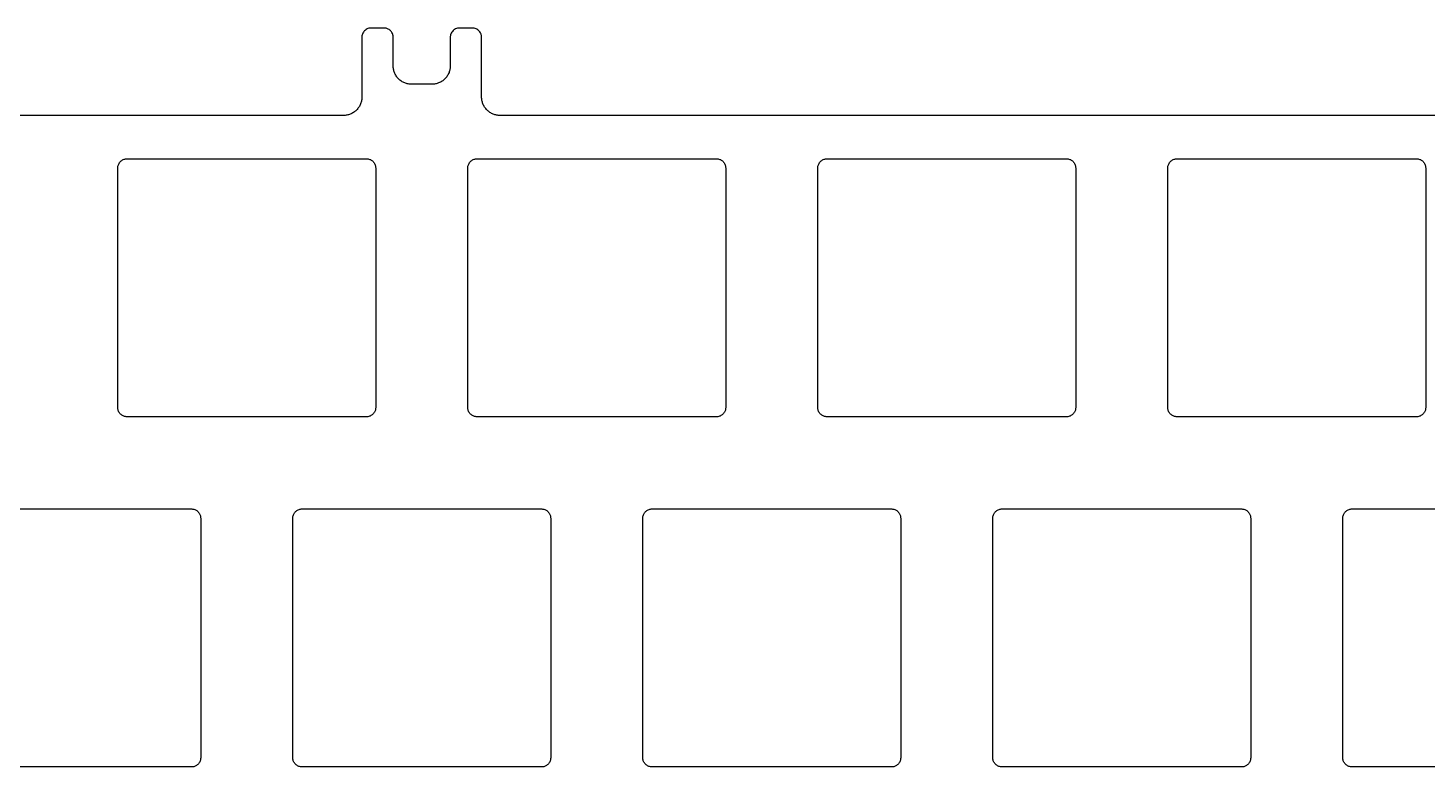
# Model space of a CAD drawing. Header units: millimetres. Extents: x 671 to 956, y -607 to -503.
# Drawn here: x 744.5 to 820.5, y -543.2 to -503.1 of the extents above; entities that cross this region are included whole.
import ezdxf

# ---------------------------------------------------------------- set-up
doc = ezdxf.new("R2010")
doc.units = ezdxf.units.MM

msp = doc.modelspace()

# ---------------------------------------------------------------- linework, layer by layer
at = {"color": 7, "linetype": 'Continuous', "lineweight": 25}
for p, q in [((769.156, -506.883), (769.156, -503.64)), ((766.456, -506.19), (765.356, -506.19)), ((761.656, -507.883), (694.156, -507.883)), ((856.656, -507.883), (770.156, -507.883))]:
    msp.add_line(p, q, dxfattribs=at)
for points, knots in [([(764.356, -505.19), (764.356, -505.037), (764.356, -504.732), (764.356, -504.351), (764.356, -504.045), (764.357, -503.842), (764.356, -503.695), (764.357, -503.594), (764.343, -503.515), (764.303, -503.401), (764.213, -503.272), (764.082, -503.186), (763.967, -503.149), (763.889, -503.139), (763.787, -503.14), (763.637, -503.139), (763.432, -503.14), (763.243, -503.14), (763.093, -503.139), (762.951, -503.174), (762.793, -503.272), (762.693, -503.429), (762.657, -503.57), (762.656, -503.797), (762.657, -504.29), (762.656, -505.358), (762.656, -506.273), (762.656, -506.884)], [0, 0, 0, 0, 0.064841, 0.129681, 0.162102, 0.194522, 0.215949, 0.224868, 0.237266, 0.249738, 0.276162, 0.30251, 0.314808, 0.32718, 0.335765, 0.358264, 0.390684, 0.423105, 0.438669, 0.454096, 0.484643, 0.515161, 0.530602, 0.546115, 0.610956, 0.740637, 1, 1, 1, 1]), ([(769.156, -503.64), (769.156, -503.617), (769.154, -503.573), (769.14, -503.507), (769.113, -503.43), (769.067, -503.347), (768.971, -503.239), (768.844, -503.167), (768.727, -503.142), (768.656, -503.14), (768.529, -503.139), (768.328, -503.14), (768.122, -503.139), (767.991, -503.14), (767.917, -503.139), (767.802, -503.155), (767.638, -503.233), (767.522, -503.375), (767.471, -503.506), (767.456, -503.596), (767.458, -503.709), (767.456, -503.882), (767.457, -504.151), (767.456, -504.481), (767.456, -504.835), (767.456, -505.071), (767.456, -505.19)], [0, 0, 0, 0, 0.017568, 0.035008, 0.052638, 0.081045, 0.109594, 0.165593, 0.19198, 0.202682, 0.221652, 0.291287, 0.360922, 0.384258, 0.393736, 0.419579, 0.474992, 0.531864, 0.558588, 0.585451, 0.602356, 0.647692, 0.72146, 0.814307, 0.907153, 1, 1, 1, 1]), ([(765.356, -506.19), (765.325, -506.189), (765.262, -506.187), (765.169, -506.173), (765.077, -506.151), (764.953, -506.109), (764.803, -506.032), (764.645, -505.902), (764.514, -505.743), (764.423, -505.565), (764.366, -505.378), (764.36, -505.252), (764.356, -505.19)], [0, 0, 0, 0, 0.060259, 0.120021, 0.179824, 0.240208, 0.369998, 0.50013, 0.629921, 0.760053, 0.879943, 1, 1, 1, 1]), ([(767.456, -505.19), (767.456, -505.221), (767.454, -505.284), (767.44, -505.377), (767.418, -505.469), (767.376, -505.593), (767.298, -505.743), (767.168, -505.901), (767.01, -506.032), (766.832, -506.123), (766.645, -506.18), (766.519, -506.186), (766.456, -506.19)], [0, 0, 0, 0, 0.060259, 0.120021, 0.179824, 0.240208, 0.369998, 0.50013, 0.629921, 0.760053, 0.879943, 1, 1, 1, 1]), ([(762.656, -506.884), (762.656, -506.915), (762.654, -506.978), (762.64, -507.071), (762.618, -507.163), (762.576, -507.286), (762.498, -507.436), (762.368, -507.595), (762.209, -507.725), (762.032, -507.816), (761.845, -507.873), (761.719, -507.88), (761.656, -507.883)], [0, 0, 0, 0, 0.060262, 0.120027, 0.179834, 0.240221, 0.370012, 0.500144, 0.629931, 0.76006, 0.879947, 1, 1, 1, 1]), ([(770.156, -507.883), (770.125, -507.882), (770.062, -507.881), (769.969, -507.867), (769.877, -507.845), (769.753, -507.803), (769.603, -507.725), (769.445, -507.595), (769.314, -507.436), (769.223, -507.259), (769.166, -507.072), (769.16, -506.946), (769.156, -506.883)], [0, 0, 0, 0, 0.060259, 0.120021, 0.179825, 0.240208, 0.369999, 0.500131, 0.629921, 0.760053, 0.879943, 1, 1, 1, 1]), ([(762.906, -524.233), (760.573, -524.233), (757.073, -524.233), (753.281, -524.233), (751.531, -524.233), (750.802, -524.233), (750.328, -524.233), (750.11, -524.233), (750.011, -524.233), (749.94, -524.233), (749.878, -524.234), (749.785, -524.224), (749.647, -524.173), (749.533, -524.075), (749.466, -523.976), (749.432, -523.897), (749.41, -523.815), (749.405, -523.724), (749.407, -523.624), (749.406, -523.515), (749.406, -523.405), (749.406, -523.296), (749.406, -523.186), (749.406, -523.077), (749.406, -522.968), (749.407, -522.749), (749.407, -522.421), (749.406, -521.983), (749.406, -521.546), (749.407, -520.962), (749.406, -520.233), (749.406, -519.358), (749.406, -518.483), (749.406, -517.608), (749.406, -516.733), (749.406, -515.858), (749.406, -514.983), (749.406, -514.108), (749.406, -513.233), (749.406, -512.358), (749.406, -511.629), (749.407, -511.119), (749.406, -510.875), (749.407, -510.768), (749.406, -510.706), (749.416, -510.612), (749.467, -510.474), (749.564, -510.36), (749.663, -510.293), (749.743, -510.259), (749.824, -510.237), (749.879, -510.235), (749.906, -510.233)], [0, 0, 0, 0, 0.253934, 0.380902, 0.412643, 0.444385, 0.460256, 0.464224, 0.468192, 0.470939, 0.471995, 0.474908, 0.481134, 0.487645, 0.490845, 0.494065, 0.497023, 0.5, 0.503968, 0.507935, 0.511903, 0.515871, 0.519839, 0.523806, 0.527774, 0.531742, 0.547613, 0.563484, 0.579354, 0.595225, 0.626967, 0.658709, 0.690451, 0.722193, 0.753934, 0.785676, 0.817418, 0.84916, 0.880902, 0.912643, 0.944385, 0.960256, 0.968192, 0.970853, 0.971995, 0.974908, 0.981134, 0.987645, 0.990845, 0.994065, 0.997028, 1, 1, 1, 1]), ([(749.906, -510.233), (752.24, -510.233), (755.74, -510.233), (759.531, -510.233), (761.281, -510.233), (762.011, -510.233), (762.485, -510.233), (762.703, -510.233), (762.801, -510.233), (762.873, -510.233), (762.935, -510.233), (763.028, -510.243), (763.166, -510.294), (763.28, -510.391), (763.346, -510.49), (763.381, -510.569), (763.402, -510.651), (763.408, -510.742), (763.406, -510.843), (763.407, -510.952), (763.407, -511.061), (763.407, -511.171), (763.407, -511.28), (763.407, -511.39), (763.407, -511.499), (763.406, -511.718), (763.406, -512.046), (763.406, -512.483), (763.407, -512.921), (763.406, -513.504), (763.406, -514.233), (763.406, -515.108), (763.406, -515.983), (763.406, -516.858), (763.406, -517.733), (763.406, -518.608), (763.406, -519.483), (763.406, -520.358), (763.406, -521.233), (763.406, -522.108), (763.406, -522.837), (763.406, -523.348), (763.407, -523.591), (763.406, -523.699), (763.407, -523.761), (763.397, -523.855), (763.346, -523.993), (763.248, -524.106), (763.15, -524.173), (763.07, -524.208), (762.988, -524.229), (762.934, -524.232), (762.906, -524.233)], [0, 0, 0, 0, 0.2539344, 0.3809017, 0.4126435, 0.4443853, 0.4602562, 0.4642239, 0.4681916, 0.4709385, 0.4719951, 0.4749083, 0.4811344, 0.4876452, 0.4908453, 0.4940647, 0.4970228, 0.4999999, 0.5039676, 0.5079354, 0.5119031, 0.5158708, 0.5198386, 0.5238063, 0.527774, 0.5317417, 0.5476126, 0.5634835, 0.5793544, 0.5952254, 0.6269672, 0.658709, 0.6904508, 0.7221926, 0.7539344, 0.7856762, 0.817418, 0.8491598, 0.8809016, 0.9126434, 0.9443852, 0.9602561, 0.9681916, 0.9708526, 0.9719951, 0.9749083, 0.9811343, 0.9876451, 0.9908453, 0.9940646, 0.9970276, 1, 1, 1, 1]), ([(781.906, -524.233), (779.573, -524.233), (776.073, -524.233), (772.281, -524.233), (770.531, -524.233), (769.802, -524.233), (769.328, -524.233), (769.11, -524.233), (769.011, -524.233), (768.94, -524.233), (768.878, -524.234), (768.785, -524.224), (768.647, -524.173), (768.533, -524.075), (768.466, -523.976), (768.432, -523.897), (768.41, -523.815), (768.405, -523.724), (768.407, -523.624), (768.406, -523.515), (768.406, -523.405), (768.406, -523.296), (768.406, -523.186), (768.406, -523.077), (768.406, -522.968), (768.407, -522.749), (768.407, -522.421), (768.406, -521.983), (768.406, -521.546), (768.407, -520.962), (768.406, -520.233), (768.406, -519.358), (768.406, -518.483), (768.406, -517.608), (768.406, -516.733), (768.406, -515.858), (768.406, -514.983), (768.406, -514.108), (768.406, -513.233), (768.406, -512.358), (768.406, -511.629), (768.407, -511.119), (768.406, -510.875), (768.407, -510.768), (768.406, -510.706), (768.416, -510.612), (768.467, -510.474), (768.564, -510.36), (768.663, -510.293), (768.743, -510.259), (768.824, -510.237), (768.879, -510.235), (768.906, -510.233)], [0, 0, 0, 0, 0.253934, 0.380902, 0.412643, 0.444385, 0.460256, 0.464224, 0.468192, 0.470939, 0.471995, 0.474908, 0.481134, 0.487645, 0.490845, 0.494065, 0.497023, 0.5, 0.503968, 0.507935, 0.511903, 0.515871, 0.519839, 0.523806, 0.527774, 0.531742, 0.547613, 0.563484, 0.579354, 0.595225, 0.626967, 0.658709, 0.690451, 0.722193, 0.753934, 0.785676, 0.817418, 0.84916, 0.880902, 0.912643, 0.944385, 0.960256, 0.968192, 0.970853, 0.971995, 0.974908, 0.981134, 0.987645, 0.990845, 0.994065, 0.997028, 1, 1, 1, 1]), ([(768.906, -510.233), (771.24, -510.233), (774.74, -510.233), (778.531, -510.233), (780.281, -510.233), (781.011, -510.233), (781.485, -510.233), (781.703, -510.233), (781.801, -510.233), (781.873, -510.233), (781.935, -510.233), (782.028, -510.243), (782.166, -510.294), (782.28, -510.391), (782.346, -510.49), (782.381, -510.569), (782.402, -510.651), (782.408, -510.742), (782.406, -510.843), (782.407, -510.952), (782.407, -511.061), (782.407, -511.171), (782.407, -511.28), (782.407, -511.39), (782.407, -511.499), (782.406, -511.718), (782.406, -512.046), (782.406, -512.483), (782.407, -512.921), (782.406, -513.504), (782.406, -514.233), (782.406, -515.108), (782.406, -515.983), (782.406, -516.858), (782.406, -517.733), (782.406, -518.608), (782.406, -519.483), (782.406, -520.358), (782.406, -521.233), (782.406, -522.108), (782.406, -522.837), (782.406, -523.348), (782.407, -523.591), (782.406, -523.699), (782.407, -523.761), (782.397, -523.855), (782.346, -523.993), (782.248, -524.106), (782.15, -524.173), (782.07, -524.208), (781.988, -524.229), (781.934, -524.232), (781.906, -524.233)], [0, 0, 0, 0, 0.253934, 0.380902, 0.412643, 0.444385, 0.460256, 0.464224, 0.468192, 0.470939, 0.471995, 0.474908, 0.481134, 0.487645, 0.490845, 0.494065, 0.497023, 0.5, 0.503968, 0.507935, 0.511903, 0.515871, 0.519839, 0.523806, 0.527774, 0.531742, 0.547613, 0.563484, 0.579354, 0.595225, 0.626967, 0.658709, 0.690451, 0.722193, 0.753934, 0.785676, 0.817418, 0.84916, 0.880902, 0.912643, 0.944385, 0.960256, 0.968192, 0.970853, 0.971995, 0.974908, 0.981134, 0.987645, 0.990845, 0.994065, 0.997028, 1, 1, 1, 1]), ([(800.906, -524.233), (798.573, -524.233), (795.073, -524.233), (791.281, -524.233), (789.531, -524.233), (788.802, -524.233), (788.328, -524.233), (788.11, -524.233), (788.011, -524.233), (787.94, -524.233), (787.878, -524.234), (787.785, -524.224), (787.647, -524.173), (787.533, -524.075), (787.466, -523.976), (787.432, -523.897), (787.41, -523.815), (787.405, -523.724), (787.407, -523.624), (787.406, -523.515), (787.406, -523.405), (787.406, -523.296), (787.406, -523.186), (787.406, -523.077), (787.406, -522.968), (787.407, -522.749), (787.407, -522.421), (787.406, -521.983), (787.406, -521.546), (787.407, -520.962), (787.406, -520.233), (787.406, -519.358), (787.406, -518.483), (787.406, -517.608), (787.406, -516.733), (787.406, -515.858), (787.406, -514.983), (787.406, -514.108), (787.406, -513.233), (787.406, -512.358), (787.406, -511.629), (787.407, -511.119), (787.406, -510.875), (787.407, -510.768), (787.406, -510.706), (787.416, -510.612), (787.467, -510.474), (787.564, -510.36), (787.663, -510.293), (787.743, -510.259), (787.824, -510.237), (787.879, -510.235), (787.906, -510.233)], [0, 0, 0, 0, 0.253934, 0.380902, 0.412643, 0.444385, 0.460256, 0.464224, 0.468192, 0.470939, 0.471995, 0.474908, 0.481134, 0.487645, 0.490845, 0.494065, 0.497023, 0.5, 0.503968, 0.507935, 0.511903, 0.515871, 0.519839, 0.523806, 0.527774, 0.531742, 0.547613, 0.563484, 0.579354, 0.595225, 0.626967, 0.658709, 0.690451, 0.722193, 0.753934, 0.785676, 0.817418, 0.84916, 0.880902, 0.912643, 0.944385, 0.960256, 0.968192, 0.970853, 0.971995, 0.974908, 0.981134, 0.987645, 0.990845, 0.994065, 0.997028, 1, 1, 1, 1]), ([(787.906, -510.233), (790.24, -510.233), (793.74, -510.233), (797.531, -510.233), (799.281, -510.233), (800.011, -510.233), (800.485, -510.233), (800.703, -510.233), (800.801, -510.233), (800.873, -510.233), (800.935, -510.233), (801.028, -510.243), (801.166, -510.294), (801.28, -510.391), (801.346, -510.49), (801.381, -510.569), (801.402, -510.651), (801.408, -510.742), (801.406, -510.843), (801.407, -510.952), (801.407, -511.061), (801.407, -511.171), (801.407, -511.28), (801.407, -511.39), (801.407, -511.499), (801.406, -511.718), (801.406, -512.046), (801.406, -512.483), (801.407, -512.921), (801.406, -513.504), (801.406, -514.233), (801.406, -515.108), (801.406, -515.983), (801.406, -516.858), (801.406, -517.733), (801.406, -518.608), (801.406, -519.483), (801.406, -520.358), (801.406, -521.233), (801.406, -522.108), (801.406, -522.837), (801.406, -523.348), (801.407, -523.591), (801.406, -523.699), (801.407, -523.761), (801.397, -523.855), (801.346, -523.993), (801.248, -524.106), (801.15, -524.173), (801.07, -524.208), (800.988, -524.229), (800.934, -524.232), (800.906, -524.233)], [0, 0, 0, 0, 0.253934, 0.380902, 0.412643, 0.444385, 0.460256, 0.464224, 0.468192, 0.470939, 0.471995, 0.474908, 0.481134, 0.487645, 0.490845, 0.494065, 0.497023, 0.5, 0.503968, 0.507935, 0.511903, 0.515871, 0.519839, 0.523806, 0.527774, 0.531742, 0.547613, 0.563484, 0.579354, 0.595225, 0.626967, 0.658709, 0.690451, 0.722193, 0.753934, 0.785676, 0.817418, 0.84916, 0.880902, 0.912643, 0.944385, 0.960256, 0.968192, 0.970853, 0.971995, 0.974908, 0.981134, 0.987645, 0.990845, 0.994065, 0.997028, 1, 1, 1, 1]), ([(819.906, -524.233), (817.573, -524.233), (814.073, -524.233), (810.281, -524.233), (808.531, -524.233), (807.802, -524.233), (807.328, -524.233), (807.11, -524.233), (807.011, -524.233), (806.94, -524.233), (806.878, -524.234), (806.785, -524.224), (806.647, -524.173), (806.533, -524.075), (806.466, -523.976), (806.432, -523.897), (806.41, -523.815), (806.405, -523.724), (806.407, -523.624), (806.406, -523.515), (806.406, -523.405), (806.406, -523.296), (806.406, -523.186), (806.406, -523.077), (806.406, -522.968), (806.407, -522.749), (806.407, -522.421), (806.406, -521.983), (806.406, -521.546), (806.407, -520.962), (806.406, -520.233), (806.406, -519.358), (806.406, -518.483), (806.406, -517.608), (806.406, -516.733), (806.406, -515.858), (806.406, -514.983), (806.406, -514.108), (806.406, -513.233), (806.406, -512.358), (806.406, -511.629), (806.407, -511.119), (806.406, -510.875), (806.407, -510.768), (806.406, -510.706), (806.416, -510.612), (806.467, -510.474), (806.564, -510.36), (806.663, -510.293), (806.743, -510.259), (806.824, -510.237), (806.879, -510.235), (806.906, -510.233)], [0, 0, 0, 0, 0.253934, 0.380902, 0.412643, 0.444385, 0.460256, 0.464224, 0.468192, 0.470939, 0.471995, 0.474908, 0.481134, 0.487645, 0.490845, 0.494065, 0.497023, 0.5, 0.503968, 0.507935, 0.511903, 0.515871, 0.519839, 0.523806, 0.527774, 0.531742, 0.547613, 0.563484, 0.579354, 0.595225, 0.626967, 0.658709, 0.690451, 0.722193, 0.753934, 0.785676, 0.817418, 0.84916, 0.880902, 0.912643, 0.944385, 0.960256, 0.968192, 0.970853, 0.971995, 0.974908, 0.981134, 0.987645, 0.990845, 0.994065, 0.997028, 1, 1, 1, 1]), ([(806.906, -510.233), (809.24, -510.233), (812.74, -510.233), (816.531, -510.233), (818.281, -510.233), (819.011, -510.233), (819.485, -510.233), (819.703, -510.233), (819.801, -510.233), (819.873, -510.233), (819.935, -510.233), (820.028, -510.243), (820.166, -510.294), (820.28, -510.391), (820.346, -510.49), (820.381, -510.569), (820.402, -510.651), (820.408, -510.742), (820.406, -510.843), (820.407, -510.952), (820.407, -511.061), (820.407, -511.171), (820.407, -511.28), (820.407, -511.39), (820.407, -511.499), (820.406, -511.718), (820.406, -512.046), (820.406, -512.483), (820.407, -512.921), (820.406, -513.504), (820.406, -514.233), (820.406, -515.108), (820.406, -515.983), (820.406, -516.858), (820.406, -517.733), (820.406, -518.608), (820.406, -519.483), (820.406, -520.358), (820.406, -521.233), (820.406, -522.108), (820.406, -522.837), (820.406, -523.348), (820.407, -523.591), (820.406, -523.699), (820.407, -523.761), (820.397, -523.855), (820.346, -523.993), (820.248, -524.106), (820.15, -524.173), (820.07, -524.208), (819.988, -524.229), (819.934, -524.232), (819.906, -524.233)], [0, 0, 0, 0, 0.253934, 0.380902, 0.412643, 0.444385, 0.460256, 0.464224, 0.468192, 0.470939, 0.471995, 0.474908, 0.481134, 0.487645, 0.490845, 0.494065, 0.497023, 0.5, 0.503968, 0.507935, 0.511903, 0.515871, 0.519839, 0.523806, 0.527774, 0.531742, 0.547613, 0.563484, 0.579354, 0.595225, 0.626967, 0.658709, 0.690451, 0.722193, 0.753934, 0.785676, 0.817418, 0.84916, 0.880902, 0.912643, 0.944385, 0.960256, 0.968192, 0.970853, 0.971995, 0.974908, 0.981134, 0.987645, 0.990845, 0.994065, 0.997028, 1, 1, 1, 1]), ([(753.406, -543.233), (751.073, -543.233), (747.573, -543.233), (743.781, -543.233), (742.031, -543.233), (741.302, -543.233), (740.828, -543.233), (740.61, -543.233), (740.511, -543.233), (740.44, -543.233), (740.378, -543.234), (740.285, -543.224), (740.147, -543.173), (740.033, -543.075), (739.966, -542.976), (739.932, -542.897), (739.91, -542.815), (739.905, -542.724), (739.907, -542.624), (739.906, -542.515), (739.906, -542.405), (739.906, -542.296), (739.906, -542.186), (739.906, -542.077), (739.906, -541.968), (739.907, -541.749), (739.907, -541.421), (739.906, -540.983), (739.906, -540.546), (739.907, -539.962), (739.906, -539.233), (739.906, -538.358), (739.906, -537.483), (739.906, -536.608), (739.906, -535.733), (739.906, -534.858), (739.906, -533.983), (739.906, -533.108), (739.906, -532.233), (739.906, -531.358), (739.906, -530.629), (739.907, -530.119), (739.906, -529.875), (739.907, -529.768), (739.906, -529.706), (739.916, -529.612), (739.967, -529.474), (740.064, -529.36), (740.163, -529.293), (740.243, -529.259), (740.324, -529.237), (740.379, -529.235), (740.406, -529.233)], [0, 0, 0, 0, 0.253934, 0.380902, 0.412643, 0.444385, 0.460256, 0.464224, 0.468192, 0.470939, 0.471995, 0.474908, 0.481134, 0.487645, 0.490845, 0.494065, 0.497023, 0.5, 0.503968, 0.507935, 0.511903, 0.515871, 0.519839, 0.523806, 0.527774, 0.531742, 0.547613, 0.563484, 0.579354, 0.595225, 0.626967, 0.658709, 0.690451, 0.722193, 0.753934, 0.785676, 0.817418, 0.84916, 0.880902, 0.912643, 0.944385, 0.960256, 0.968192, 0.970853, 0.971995, 0.974908, 0.981134, 0.987645, 0.990845, 0.994065, 0.997028, 1, 1, 1, 1]), ([(740.406, -529.233), (742.74, -529.233), (746.24, -529.233), (750.031, -529.233), (751.781, -529.233), (752.511, -529.233), (752.985, -529.233), (753.203, -529.233), (753.301, -529.233), (753.373, -529.233), (753.435, -529.233), (753.528, -529.243), (753.666, -529.294), (753.78, -529.391), (753.846, -529.49), (753.881, -529.569), (753.902, -529.651), (753.908, -529.742), (753.906, -529.843), (753.907, -529.952), (753.907, -530.061), (753.907, -530.171), (753.907, -530.28), (753.907, -530.39), (753.907, -530.499), (753.906, -530.718), (753.906, -531.046), (753.906, -531.483), (753.907, -531.921), (753.906, -532.504), (753.906, -533.233), (753.906, -534.108), (753.906, -534.983), (753.906, -535.858), (753.906, -536.733), (753.906, -537.608), (753.906, -538.483), (753.906, -539.358), (753.906, -540.233), (753.906, -541.108), (753.906, -541.837), (753.906, -542.348), (753.907, -542.591), (753.906, -542.699), (753.907, -542.761), (753.897, -542.855), (753.846, -542.993), (753.748, -543.106), (753.65, -543.173), (753.57, -543.208), (753.488, -543.229), (753.434, -543.232), (753.406, -543.233)], [0, 0, 0, 0, 0.253934, 0.380902, 0.412643, 0.444385, 0.460256, 0.464224, 0.468192, 0.470939, 0.471995, 0.474908, 0.481134, 0.487645, 0.490845, 0.494065, 0.497023, 0.5, 0.503968, 0.507935, 0.511903, 0.515871, 0.519839, 0.523806, 0.527774, 0.531742, 0.547613, 0.563484, 0.579354, 0.595225, 0.626967, 0.658709, 0.690451, 0.722193, 0.753934, 0.785676, 0.817418, 0.84916, 0.880902, 0.912643, 0.944385, 0.960256, 0.968192, 0.970853, 0.971995, 0.974908, 0.981134, 0.987645, 0.990845, 0.994065, 0.997028, 1, 1, 1, 1]), ([(772.406, -543.233), (770.073, -543.233), (766.573, -543.233), (762.781, -543.233), (761.031, -543.233), (760.302, -543.233), (759.828, -543.233), (759.61, -543.233), (759.511, -543.233), (759.44, -543.233), (759.378, -543.234), (759.285, -543.224), (759.147, -543.173), (759.033, -543.075), (758.966, -542.976), (758.932, -542.897), (758.91, -542.815), (758.905, -542.724), (758.907, -542.624), (758.906, -542.515), (758.906, -542.405), (758.906, -542.296), (758.906, -542.186), (758.906, -542.077), (758.906, -541.968), (758.907, -541.749), (758.907, -541.421), (758.906, -540.983), (758.906, -540.546), (758.907, -539.962), (758.906, -539.233), (758.906, -538.358), (758.906, -537.483), (758.906, -536.608), (758.906, -535.733), (758.906, -534.858), (758.906, -533.983), (758.906, -533.108), (758.906, -532.233), (758.906, -531.358), (758.906, -530.629), (758.907, -530.119), (758.906, -529.875), (758.907, -529.768), (758.906, -529.706), (758.916, -529.612), (758.967, -529.474), (759.064, -529.36), (759.163, -529.293), (759.243, -529.259), (759.324, -529.237), (759.379, -529.235), (759.406, -529.233)], [0, 0, 0, 0, 0.2539344, 0.3809017, 0.4126435, 0.4443853, 0.4602562, 0.4642239, 0.4681916, 0.4709385, 0.4719951, 0.4749083, 0.4811344, 0.4876452, 0.4908453, 0.4940647, 0.4970228, 0.4999999, 0.5039676, 0.5079354, 0.5119031, 0.5158708, 0.5198386, 0.5238063, 0.527774, 0.5317417, 0.5476126, 0.5634835, 0.5793544, 0.5952254, 0.6269672, 0.658709, 0.6904508, 0.7221926, 0.7539344, 0.7856762, 0.817418, 0.8491598, 0.8809016, 0.9126434, 0.9443852, 0.9602561, 0.9681916, 0.9708526, 0.9719951, 0.9749083, 0.9811343, 0.9876451, 0.9908453, 0.9940646, 0.9970276, 1, 1, 1, 1]), ([(759.406, -529.233), (761.74, -529.233), (765.24, -529.233), (769.031, -529.233), (770.781, -529.233), (771.511, -529.233), (771.985, -529.233), (772.203, -529.233), (772.301, -529.233), (772.373, -529.233), (772.435, -529.233), (772.528, -529.243), (772.666, -529.294), (772.78, -529.391), (772.846, -529.49), (772.881, -529.569), (772.902, -529.651), (772.908, -529.742), (772.906, -529.843), (772.907, -529.952), (772.907, -530.061), (772.907, -530.171), (772.907, -530.28), (772.907, -530.39), (772.907, -530.499), (772.906, -530.718), (772.906, -531.046), (772.906, -531.483), (772.907, -531.921), (772.906, -532.504), (772.906, -533.233), (772.906, -534.108), (772.906, -534.983), (772.906, -535.858), (772.906, -536.733), (772.906, -537.608), (772.906, -538.483), (772.906, -539.358), (772.906, -540.233), (772.906, -541.108), (772.906, -541.837), (772.906, -542.348), (772.907, -542.591), (772.906, -542.699), (772.907, -542.761), (772.897, -542.855), (772.846, -542.993), (772.748, -543.106), (772.65, -543.173), (772.57, -543.208), (772.488, -543.229), (772.434, -543.232), (772.406, -543.233)], [0, 0, 0, 0, 0.2539344, 0.3809017, 0.4126435, 0.4443853, 0.4602562, 0.4642239, 0.4681916, 0.4709385, 0.4719951, 0.4749083, 0.4811344, 0.4876452, 0.4908453, 0.4940647, 0.4970228, 0.4999999, 0.5039676, 0.5079354, 0.5119031, 0.5158708, 0.5198386, 0.5238063, 0.527774, 0.5317417, 0.5476126, 0.5634835, 0.5793544, 0.5952254, 0.6269672, 0.658709, 0.6904508, 0.7221926, 0.7539344, 0.7856762, 0.817418, 0.8491598, 0.8809016, 0.9126434, 0.9443852, 0.9602561, 0.9681916, 0.9708526, 0.9719951, 0.9749083, 0.9811343, 0.9876451, 0.9908453, 0.9940646, 0.9970276, 1, 1, 1, 1]), ([(791.406, -543.233), (789.073, -543.233), (785.573, -543.233), (781.781, -543.233), (780.031, -543.233), (779.302, -543.233), (778.828, -543.233), (778.61, -543.233), (778.511, -543.233), (778.44, -543.233), (778.378, -543.234), (778.285, -543.224), (778.147, -543.173), (778.033, -543.075), (777.966, -542.976), (777.932, -542.897), (777.91, -542.815), (777.905, -542.724), (777.907, -542.624), (777.906, -542.515), (777.906, -542.405), (777.906, -542.296), (777.906, -542.186), (777.906, -542.077), (777.906, -541.968), (777.907, -541.749), (777.907, -541.421), (777.906, -540.983), (777.906, -540.546), (777.907, -539.962), (777.906, -539.233), (777.906, -538.358), (777.906, -537.483), (777.906, -536.608), (777.906, -535.733), (777.906, -534.858), (777.906, -533.983), (777.906, -533.108), (777.906, -532.233), (777.906, -531.358), (777.906, -530.629), (777.907, -530.119), (777.906, -529.875), (777.907, -529.768), (777.906, -529.706), (777.916, -529.612), (777.967, -529.474), (778.064, -529.36), (778.163, -529.293), (778.243, -529.259), (778.324, -529.237), (778.379, -529.235), (778.406, -529.233)], [0, 0, 0, 0, 0.2539344, 0.3809017, 0.4126435, 0.4443853, 0.4602562, 0.4642239, 0.4681916, 0.4709385, 0.4719951, 0.4749083, 0.4811344, 0.4876452, 0.4908453, 0.4940647, 0.4970228, 0.4999999, 0.5039676, 0.5079354, 0.5119031, 0.5158708, 0.5198386, 0.5238063, 0.527774, 0.5317417, 0.5476126, 0.5634835, 0.5793544, 0.5952254, 0.6269672, 0.658709, 0.6904508, 0.7221926, 0.7539344, 0.7856762, 0.817418, 0.8491598, 0.8809016, 0.9126434, 0.9443852, 0.9602561, 0.9681916, 0.9708526, 0.9719951, 0.9749083, 0.9811343, 0.9876451, 0.9908453, 0.9940646, 0.9970276, 1, 1, 1, 1]), ([(778.406, -529.233), (780.74, -529.233), (784.24, -529.233), (788.031, -529.233), (789.781, -529.233), (790.511, -529.233), (790.985, -529.233), (791.203, -529.233), (791.301, -529.233), (791.373, -529.233), (791.435, -529.233), (791.528, -529.243), (791.666, -529.294), (791.78, -529.391), (791.846, -529.49), (791.881, -529.569), (791.902, -529.651), (791.908, -529.742), (791.906, -529.843), (791.907, -529.952), (791.907, -530.061), (791.907, -530.171), (791.907, -530.28), (791.907, -530.39), (791.907, -530.499), (791.906, -530.718), (791.906, -531.046), (791.906, -531.483), (791.907, -531.921), (791.906, -532.504), (791.906, -533.233), (791.906, -534.108), (791.906, -534.983), (791.906, -535.858), (791.906, -536.733), (791.906, -537.608), (791.906, -538.483), (791.906, -539.358), (791.906, -540.233), (791.906, -541.108), (791.906, -541.837), (791.906, -542.348), (791.907, -542.591), (791.906, -542.699), (791.907, -542.761), (791.897, -542.855), (791.846, -542.993), (791.748, -543.106), (791.65, -543.173), (791.57, -543.208), (791.488, -543.229), (791.434, -543.232), (791.406, -543.233)], [0, 0, 0, 0, 0.253934, 0.380902, 0.412643, 0.444385, 0.460256, 0.464224, 0.468192, 0.470939, 0.471995, 0.474908, 0.481134, 0.487645, 0.490845, 0.494065, 0.497023, 0.5, 0.503968, 0.507935, 0.511903, 0.515871, 0.519839, 0.523806, 0.527774, 0.531742, 0.547613, 0.563484, 0.579354, 0.595225, 0.626967, 0.658709, 0.690451, 0.722193, 0.753934, 0.785676, 0.817418, 0.84916, 0.880902, 0.912643, 0.944385, 0.960256, 0.968192, 0.970853, 0.971995, 0.974908, 0.981134, 0.987645, 0.990845, 0.994065, 0.997028, 1, 1, 1, 1]), ([(810.406, -543.233), (808.073, -543.233), (804.573, -543.233), (800.781, -543.233), (799.031, -543.233), (798.302, -543.233), (797.828, -543.233), (797.61, -543.233), (797.511, -543.233), (797.44, -543.233), (797.378, -543.234), (797.285, -543.224), (797.147, -543.173), (797.033, -543.075), (796.966, -542.976), (796.932, -542.897), (796.91, -542.815), (796.905, -542.724), (796.907, -542.624), (796.906, -542.515), (796.906, -542.405), (796.906, -542.296), (796.906, -542.186), (796.906, -542.077), (796.906, -541.968), (796.907, -541.749), (796.907, -541.421), (796.906, -540.983), (796.906, -540.546), (796.907, -539.962), (796.906, -539.233), (796.906, -538.358), (796.906, -537.483), (796.906, -536.608), (796.906, -535.733), (796.906, -534.858), (796.906, -533.983), (796.906, -533.108), (796.906, -532.233), (796.906, -531.358), (796.906, -530.629), (796.907, -530.119), (796.906, -529.875), (796.907, -529.768), (796.906, -529.706), (796.916, -529.612), (796.967, -529.474), (797.064, -529.36), (797.163, -529.293), (797.243, -529.259), (797.324, -529.237), (797.379, -529.235), (797.406, -529.233)], [0, 0, 0, 0, 0.253934, 0.380902, 0.412643, 0.444385, 0.460256, 0.464224, 0.468192, 0.470939, 0.471995, 0.474908, 0.481134, 0.487645, 0.490845, 0.494065, 0.497023, 0.5, 0.503968, 0.507935, 0.511903, 0.515871, 0.519839, 0.523806, 0.527774, 0.531742, 0.547613, 0.563484, 0.579354, 0.595225, 0.626967, 0.658709, 0.690451, 0.722193, 0.753934, 0.785676, 0.817418, 0.84916, 0.880902, 0.912643, 0.944385, 0.960256, 0.968192, 0.970853, 0.971995, 0.974908, 0.981134, 0.987645, 0.990845, 0.994065, 0.997028, 1, 1, 1, 1]), ([(797.406, -529.233), (799.74, -529.233), (803.24, -529.233), (807.031, -529.233), (808.781, -529.233), (809.511, -529.233), (809.985, -529.233), (810.203, -529.233), (810.301, -529.233), (810.373, -529.233), (810.435, -529.233), (810.528, -529.243), (810.666, -529.294), (810.78, -529.391), (810.846, -529.49), (810.881, -529.569), (810.902, -529.651), (810.908, -529.742), (810.906, -529.843), (810.907, -529.952), (810.907, -530.061), (810.907, -530.171), (810.907, -530.28), (810.907, -530.39), (810.907, -530.499), (810.906, -530.718), (810.906, -531.046), (810.906, -531.483), (810.907, -531.921), (810.906, -532.504), (810.906, -533.233), (810.906, -534.108), (810.906, -534.983), (810.906, -535.858), (810.906, -536.733), (810.906, -537.608), (810.906, -538.483), (810.906, -539.358), (810.906, -540.233), (810.906, -541.108), (810.906, -541.837), (810.906, -542.348), (810.907, -542.591), (810.906, -542.699), (810.907, -542.761), (810.897, -542.855), (810.846, -542.993), (810.748, -543.106), (810.65, -543.173), (810.57, -543.208), (810.488, -543.229), (810.434, -543.232), (810.406, -543.233)], [0, 0, 0, 0, 0.253934, 0.380902, 0.412643, 0.444385, 0.460256, 0.464224, 0.468192, 0.470939, 0.471995, 0.474908, 0.481134, 0.487645, 0.490845, 0.494065, 0.497023, 0.5, 0.503968, 0.507935, 0.511903, 0.515871, 0.519839, 0.523806, 0.527774, 0.531742, 0.547613, 0.563484, 0.579354, 0.595225, 0.626967, 0.658709, 0.690451, 0.722193, 0.753934, 0.785676, 0.817418, 0.84916, 0.880902, 0.912643, 0.944385, 0.960256, 0.968192, 0.970853, 0.971995, 0.974908, 0.981134, 0.987645, 0.990845, 0.994065, 0.997028, 1, 1, 1, 1]), ([(829.406, -543.233), (827.073, -543.233), (823.573, -543.233), (819.781, -543.233), (818.031, -543.233), (817.302, -543.233), (816.828, -543.233), (816.61, -543.233), (816.511, -543.233), (816.44, -543.233), (816.378, -543.234), (816.285, -543.224), (816.147, -543.173), (816.033, -543.075), (815.966, -542.976), (815.932, -542.897), (815.91, -542.815), (815.905, -542.724), (815.907, -542.624), (815.906, -542.515), (815.906, -542.405), (815.906, -542.296), (815.906, -542.186), (815.906, -542.077), (815.906, -541.968), (815.907, -541.749), (815.907, -541.421), (815.906, -540.983), (815.906, -540.546), (815.907, -539.962), (815.906, -539.233), (815.906, -538.358), (815.906, -537.483), (815.906, -536.608), (815.906, -535.733), (815.906, -534.858), (815.906, -533.983), (815.906, -533.108), (815.906, -532.233), (815.906, -531.358), (815.906, -530.629), (815.907, -530.119), (815.906, -529.875), (815.907, -529.768), (815.906, -529.706), (815.916, -529.612), (815.967, -529.474), (816.064, -529.36), (816.163, -529.293), (816.243, -529.259), (816.324, -529.237), (816.379, -529.235), (816.406, -529.233)], [0, 0, 0, 0, 0.253934, 0.380902, 0.412643, 0.444385, 0.460256, 0.464224, 0.468192, 0.470939, 0.471995, 0.474908, 0.481134, 0.487645, 0.490845, 0.494065, 0.497023, 0.5, 0.503968, 0.507935, 0.511903, 0.515871, 0.519839, 0.523806, 0.527774, 0.531742, 0.547613, 0.563484, 0.579354, 0.595225, 0.626967, 0.658709, 0.690451, 0.722193, 0.753934, 0.785676, 0.817418, 0.84916, 0.880902, 0.912643, 0.944385, 0.960256, 0.968192, 0.970853, 0.971995, 0.974908, 0.981134, 0.987645, 0.990845, 0.994065, 0.997028, 1, 1, 1, 1]), ([(816.406, -529.233), (818.74, -529.233), (822.24, -529.233), (826.031, -529.233), (827.781, -529.233), (828.511, -529.233), (828.985, -529.233), (829.203, -529.233), (829.301, -529.233), (829.373, -529.233), (829.435, -529.233), (829.528, -529.243), (829.666, -529.294), (829.78, -529.391), (829.846, -529.49), (829.881, -529.569), (829.902, -529.651), (829.908, -529.742), (829.906, -529.843), (829.907, -529.952), (829.907, -530.061), (829.907, -530.171), (829.907, -530.28), (829.907, -530.39), (829.907, -530.499), (829.906, -530.718), (829.906, -531.046), (829.906, -531.483), (829.907, -531.921), (829.906, -532.504), (829.906, -533.233), (829.906, -534.108), (829.906, -534.983), (829.906, -535.858), (829.906, -536.733), (829.906, -537.608), (829.906, -538.483), (829.906, -539.358), (829.906, -540.233), (829.906, -541.108), (829.906, -541.837), (829.906, -542.348), (829.907, -542.591), (829.906, -542.699), (829.907, -542.761), (829.897, -542.855), (829.846, -542.993), (829.748, -543.106), (829.65, -543.173), (829.57, -543.208), (829.488, -543.229), (829.434, -543.232), (829.406, -543.233)], [0, 0, 0, 0, 0.253934, 0.380902, 0.412643, 0.444385, 0.460256, 0.464224, 0.468192, 0.470939, 0.471995, 0.474908, 0.481134, 0.487645, 0.490845, 0.494065, 0.497023, 0.5, 0.503968, 0.507935, 0.511903, 0.515871, 0.519839, 0.523806, 0.527774, 0.531742, 0.547613, 0.563484, 0.579354, 0.595225, 0.626967, 0.658709, 0.690451, 0.722193, 0.753934, 0.785676, 0.817418, 0.84916, 0.880902, 0.912643, 0.944385, 0.960256, 0.968192, 0.970853, 0.971995, 0.974908, 0.981134, 0.987645, 0.990845, 0.994065, 0.997028, 1, 1, 1, 1])]:
    msp.add_open_spline(points, degree=3, knots=knots, dxfattribs=at)

doc.saveas('drawing.dxf')
